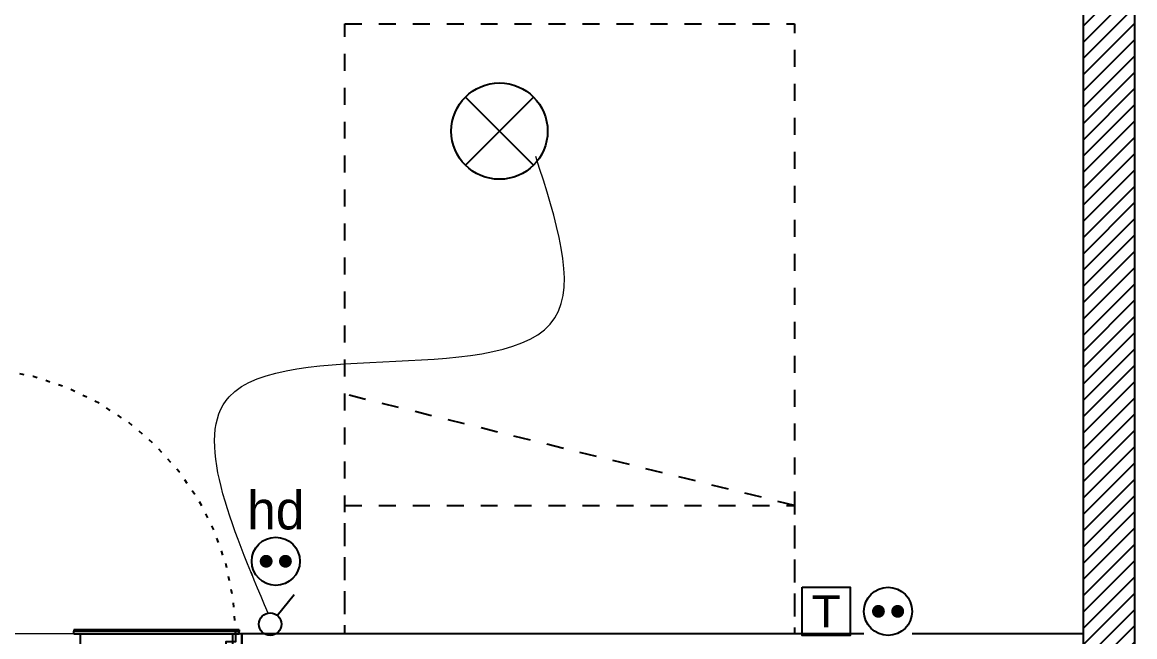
# Model space of a CAD drawing. Header units: centimetres. Extents: x 2648 to 12729, y 1890 to 6224.
# Drawn here: x 9464.1 to 9810.5, y 4568.5 to 4759.9 of the extents above; entities that cross this region are included whole.
import ezdxf

# ---------------------------------------------------------------- set-up
doc = ezdxf.new("R2010")
doc.units = ezdxf.units.CM
doc.linetypes.add('Style de ligne -18', pattern=[0.164042, 0.054681, -0.109361])
doc.linetypes.add('VW-01', pattern=[0.41656, 0.20828, -0.20828])
for name, color, linetype in [('B GÈnÈral_Hatch', 252, 'Continuous'), ('B Général', 252, 'Continuous'), ('C ANNOTATIONS-prestations', 252, 'Continuous'), ('D SURFACES-shab', 252, 'Continuous'), ('F REMPLISSAGE-vert foncé', 252, 'Continuous')]:
    doc.layers.add(name, color=color, linetype=linetype)
for name, color, linetype, lineweight in [('prlm-CHAUFF', 4, 'Continuous', 25), ('prlm-ELEC-CFA', 1, 'Continuous', 25), ('prlm-ELEC-CFO', 10, 'Continuous', 25)]:
    doc.layers.add(name, color=color, linetype=linetype, lineweight=lineweight)
doc.styles.add('Eurostile', font='Eurosti.TTF')
doc.styles.add('prlm-elec-cfo', font='comic.ttf', dxfattribs={"height": 12})
doc.styles.get("Standard").update_dxf_attribs({"font": 'isocp.shx', "height": 15})

# ---------------------------------------------------------------- blocks, each defined once
blk = doc.blocks.new('xi.TEL')
at = {"layer": 'prlm-ELEC-CFA', "color": 0, "linetype": 'ByBlock', "lineweight": -2, "flags": 128}
blk.add_lwpolyline([(-7.5, 7.5), (7.5, 7.5), (7.5, -7.5), (-7.5, -7.5)], close=True, dxfattribs=at)
at = {"layer": 'prlm-ELEC-CFA', "color": 0, "linetype": 'ByBlock', "insert": (0, 0), "char_height": 10, "width": 11.36, "attachment_point": 5}
blk.add_mtext('{\\fVerdana|b0|i0|c0|p34;T}', dxfattribs=at)
blk = doc.blocks.new('xi.PC')
at = {"color": 0, "lineweight": 5}
blk.add_wipeout([(-7.5, -7.5), (7.5, -7.5), (7.5, 7.5), (-7.5, 7.5)], dxfattribs=at).dxf.layer = 'prlm-ELEC-CFO'
at = {"layer": 'prlm-ELEC-CFO', "color": 0, "linetype": 'ByBlock', "lineweight": 5, "const_width": 2}
for points in [[(-4, 0, 1), (-2, 0, 1)], [(2, 0, 1), (4, 0, 1)]]:
    blk.add_lwpolyline(points, format="xyb", close=True, dxfattribs=at)
at = {"layer": 'prlm-ELEC-CFO', "color": 0, "linetype": 'ByBlock', "lineweight": -2}
blk.add_circle((0, 0), 7.5, dxfattribs=at)
blk = doc.blocks.new('xi.PCHD')
at = {"color": 0, "lineweight": 5}
blk.add_wipeout([(-7.5, -7.5), (7.5, -7.5), (7.5, 7.5), (-7.5, 7.5)], dxfattribs=at).dxf.layer = 'prlm-ELEC-CFO'
at = {"layer": 'prlm-ELEC-CFO', "color": 0, "linetype": 'ByBlock', "lineweight": 5, "const_width": 2}
for points in [[(-4, 0, 1), (-2, 0, 1)], [(2, 0, 1), (4, 0, 1)]]:
    blk.add_lwpolyline(points, format="xyb", close=True, dxfattribs=at)
at = {"layer": 'prlm-ELEC-CFO', "color": 0, "linetype": 'ByBlock', "lineweight": -2}
blk.add_circle((0, 0), 7.5, dxfattribs=at)
blk = doc.blocks.new('xi.SA')
at = {"layer": 'prlm-ELEC-CFO', "color": 0}
blk.add_lwpolyline([(0.2, -1.28), (5.5, 5.28)], dxfattribs=at)
blk.add_circle((-2, -4), 3.5, dxfattribs=at)
blk = doc.blocks.new('xi.PTCE')
at = {"layer": 'prlm-ELEC-CFO', "color": 0}
for points in [[(-10.61, 10.61), (10.61, -10.61)], [(10.61, 10.61), (-10.61, -10.61)]]:
    blk.add_lwpolyline(points, dxfattribs=at)
at = {"layer": 'prlm-ELEC-CFO', "color": 0, "linetype": 'ByBlock'}
blk.add_circle((0, 0), 15, dxfattribs=at)
blk = doc.blocks.new('B 80.PP 80')
at = {"layer": 'B Général', "flags": 128}
blk.add_lwpolyline([(-43, 2.5), (-43, 85.5), (-39, 85.5), (-39, 2.5)], close=True, dxfattribs=at)
at = {"layer": 'B Général', "linetype": 'Style de ligne -18', "ltscale": 25.4, "flags": 128}
blk.add_lwpolyline([(46, 2.5), (45.27, 13.33), (43.1, 23.98), (39.53, 34.26), (34.61, 44), (28.44, 53.03), (21.1, 61.19), (12.74, 68.35), (3.5, 74.38), (-6.47, 79.18), (-17, 82.67), (-27.91, 84.79), (-39, 85.5)], dxfattribs=at)
at = {"layer": 'B Général', "linetype": 'Continuous', "flags": 128}
for points in [[(-45, 2.5), (-43, 2.5), (-43, 0), (-40, 0), (-40, -2.5), (-45, -2.5)], [(48, 2.5), (46, 2.5), (46, 0), (43, 0), (43, -2.5), (48, -2.5), (48, -2.5), (48, -2.5), (48, 1.79), (48, 1.79)]]:
    blk.add_lwpolyline(points, close=True, dxfattribs=at)
at = {"layer": 'C ANNOTATIONS-prestations', "insert": (-37.5, 32.5), "char_height": 5.8825, "attachment_point": 1, "rotation": 90, "line_spacing_factor": 0.894142, "style": 'Eurostile'}
blk.add_mtext('PP 83 x 204', dxfattribs=at)
blk = doc.blocks.new('B 80.Groupe-3-1')
at = {"layer": 'B Général', "linetype": 'VW-01', "ltscale": 25.4}
blk.add_line((70, -114.99), (-70, -80.35), dxfattribs=at)
at = {"layer": 'B Général', "linetype": 'VW-01', "ltscale": 25.4, "flags": 128}
for points in [[(-70, 35), (70, 35), (70, -155), (-70, -155)], [(-70, -114.99), (70, -114.99), (70, -155), (-70, -155)]]:
    blk.add_lwpolyline(points, close=True, dxfattribs=at)

msp = doc.modelspace()

# ---------------------------------------------------------------- hatches: boundary and pattern name
at = {"layer": 'B GÈnÈral_Hatch', "linetype": 'Continuous'}
h = msp.add_hatch(dxfattribs=at)
h.set_pattern_fill('50_BETON', color=256, style=0, pattern_type=2)
h.set_pattern_definition([(45, (0, 0), (2.4253472, -2.6458333), [])])
h.paths.add_polyline_path([(9794.484, 4300.333), (9810.484, 4300.334), (9810.484, 5118.341), (9794.484, 5118.341)])

# ---------------------------------------------------------------- linework, layer by layer
at = {"layer": 'B Général', "linetype": 'Continuous', "lineweight": 18}
for p, q in [((9810.484, 4300.334), (9810.484, 5118.341)), ((9794.484, 4300.333), (9794.484, 4883.389))]:
    msp.add_line(p, q, dxfattribs=at)
at = {"layer": 'B Général', "linetype": 'Continuous'}
for p, q in [((9810.484, 4300.334), (9810.484, 5118.341)), ((9794.484, 4300.333), (9794.484, 4883.389)), ((9558.484, 4569.372), (9532.484, 4569.372)), ((9532.484, 4569.372), (9532.484, 4564.372)), ((9558.484, 4569.372), (9532.484, 4569.372)), ((9794.484, 4569.372), (9558.484, 4569.372))]:
    msp.add_line(p, q, dxfattribs=at)
at = {"layer": 'D SURFACES-shab', "lineweight": 18, "flags": 128}
msp.add_lwpolyline([(9432.344, 4883.389), (9794.484, 4883.389), (9794.484, 4569.372), (9432.344, 4569.372)], close=True, dxfattribs=at)
at = {"layer": 'F REMPLISSAGE-vert foncé', "linetype": 'Continuous'}
msp.add_line((9794.484, 4569.372), (9558.484, 4569.372), dxfattribs=at)
at = {"layer": 'prlm-CHAUFF', "ltscale": 50}
for p, q in [((9480.15, 4570.672), (9480.15, 4570.183)), ((9531.65, 4570.672), (9480.15, 4570.672)), ((9480.15, 4570.183), (9531.65, 4570.183)), ((9480.15, 4570.104), (9480.15, 4570.183)), ((9480.15, 4569.372), (9480.15, 4570.104)), ((9531.65, 4570.104), (9480.15, 4570.104)), ((9480.15, 4569.372), (9531.65, 4569.372)), ((9529.65, 4570.672), (9482.15, 4570.672)), ((9482.15, 4570.664), (9482.15, 4570.672)), ((9482.15, 4570.672), (9482.172, 4570.664)), ((9482.15, 4570.664), (9529.65, 4570.664)), ((9529.65, 4570.652), (9482.15, 4570.652)), ((9482.15, 4570.63), (9482.15, 4570.652)), ((9482.15, 4570.652), (9482.217, 4570.63)), ((9482.15, 4570.63), (9529.65, 4570.63)), ((9529.65, 4570.606), (9482.15, 4570.606)), ((9482.15, 4570.569), (9482.15, 4570.606)), ((9482.15, 4570.606), (9482.261, 4570.569)), ((9482.15, 4570.569), (9529.65, 4570.569)), ((9529.65, 4570.533), (9482.15, 4570.533)), ((9482.15, 4570.481), (9482.15, 4570.533)), ((9482.15, 4570.533), (9482.306, 4570.481)), ((9482.15, 4570.481), (9529.65, 4570.481)), ((9529.65, 4570.434), (9482.15, 4570.434)), ((9482.15, 4570.367), (9482.15, 4570.434)), ((9482.15, 4570.434), (9482.35, 4570.367)), ((9482.15, 4570.367), (9529.65, 4570.367)), ((9482.2, 4561.372), (9482.2, 4569.372)), ((9529.45, 4570.367), (9529.65, 4570.434)), ((9529.494, 4570.481), (9529.65, 4570.533)), ((9529.539, 4570.569), (9529.65, 4570.606)), ((9529.583, 4570.63), (9529.65, 4570.652)), ((9529.6, 4561.372), (9529.6, 4569.372)), ((9529.628, 4570.664), (9529.65, 4570.672)), ((9529.65, 4570.672), (9529.65, 4570.664)), ((9529.65, 4570.652), (9529.65, 4570.63)), ((9529.65, 4570.606), (9529.65, 4570.569)), ((9529.65, 4570.533), (9529.65, 4570.481)), ((9529.65, 4570.434), (9529.65, 4570.367)), ((9531.65, 4570.672), (9531.65, 4570.183)), ((9531.65, 4570.183), (9531.65, 4570.104)), ((9531.65, 4569.372), (9531.65, 4570.104))]:
    msp.add_line(p, q, dxfattribs=at)

# ---------------------------------------------------------------- block references
at = {"layer": 'B Général'}
for name, p in [('B 80.Groupe-3-1', (9634.484, 4724.372)), ('B 80.PP 80', (9484.484, 4566.872))]:
    msp.add_blockref(name, p, dxfattribs=at)
at = {"layer": 'prlm-ELEC-CFA'}
msp.add_blockref('xi.TEL', (9714.384, 4576.397), dxfattribs=at)
at = {"layer": 'prlm-ELEC-CFO'}
msp.add_blockref('xi.PTCE', (9612.646, 4725.973), dxfattribs=at)

# ---------------------------------------------------------------- next in the draw order: block references
msp.add_blockref('xi.PC', (9733.666, 4576.397), dxfattribs=at)

# ---------------------------------------------------------------- next in the draw order: texts
at = {"layer": 'prlm-ELEC-CFO', "lineweight": 20, "insert": (9543.009, 4607.83), "char_height": 12, "attachment_point": 5, "line_spacing_factor": 0.8, "style": 'prlm-elec-cfo', "bg_fill": 3, "box_fill_scale": 1.1, "bg_fill_color": 256, "bg_fill_transparency": 0}
msp.add_mtext('hd', dxfattribs=at)

# ---------------------------------------------------------------- next in the draw order: block references
at = {"layer": 'prlm-ELEC-CFO'}
msp.add_blockref('xi.PCHD', (9543.009, 4591.998), dxfattribs=at)

# ---------------------------------------------------------------- next in the draw order: linework, layer by layer
at = {"layer": 'prlm-ELEC-CFO', "lineweight": 13}
msp.add_spline([(9540.623, 4575.842), (9528.494, 4643.252), (9629.951, 4667.821), (9623.969, 4718.041)], degree=3, dxfattribs=at)

# ---------------------------------------------------------------- next in the draw order: block references
at = {"layer": 'prlm-ELEC-CFO'}
msp.add_blockref('xi.SA', (9543.243, 4576.397), dxfattribs=at)

doc.saveas('drawing.dxf')
